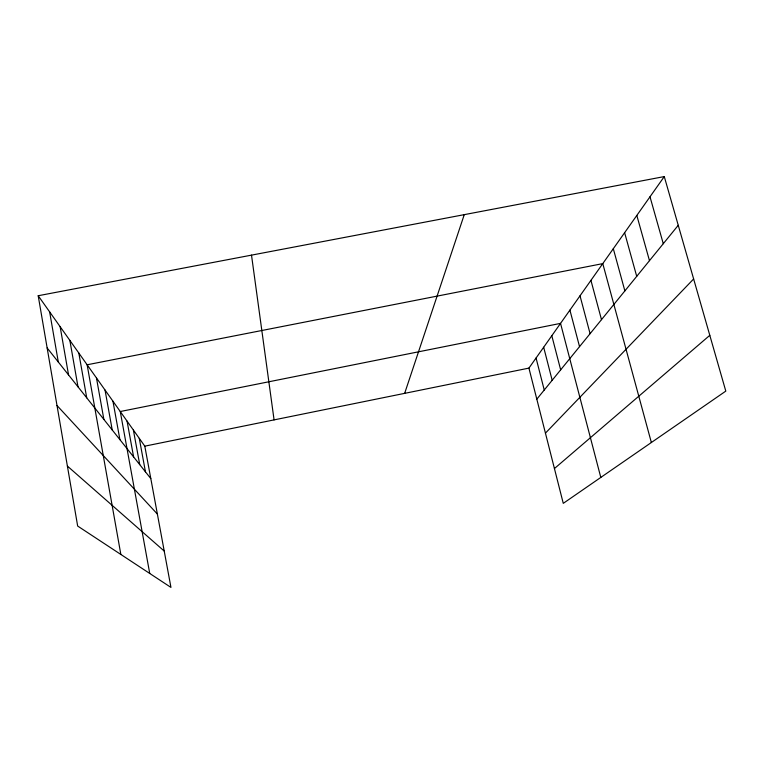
<?xml version="1.0" encoding="UTF-8"?>
<svg xmlns="http://www.w3.org/2000/svg" width="764" height="764" viewBox="0 0 764 764"><rect width="100%" height="100%" fill="white"/><g stroke="black" fill="none" stroke-linecap="round" stroke-linejoin="round"><path stroke-width="1.15" d="M404.653 393.355L464.264 214.646M528.927 368.105L664.279 176.579L725.8 391.111L563.269 503.352L528.927 368.105L144.807 446.157L38.2 295.735L664.279 176.579M536.815 399.161L678.251 225.294M545.439 433.131L693.636 278.956M554.435 468.552L709.804 335.329M67.385 466.069L164.222 551.054M57.014 405.531L157.374 514.057M47.148 347.954L150.804 478.579M650.002 196.787L663.276 243.697M636.823 215.438L649.476 260.658M624.627 232.695L636.718 276.348M613.311 248.711L624.876 290.903M651.358 442.518L602.777 263.618L87.134 364.781L120.846 554.454M590.935 280.369L601.488 319.648M580.019 295.821L590.085 333.667M569.915 310.117L579.542 346.636M600.8 477.433L560.537 323.382L120.263 411.529L149.734 573.458M551.809 335.73L560.661 369.852M543.672 347.248L552.171 380.281M536.061 358.01L544.245 390.022M144.807 446.157L170.955 587.42L77.661 526.043L38.2 295.735M139.287 438.374L145.456 471.837M133.385 430.046L139.736 464.627M127.063 421.117L133.605 456.901M112.948 401.205L119.9 439.634M105.031 390.041L112.222 429.951M96.465 377.941L103.885 419.455M78.816 353.044L86.724 397.824M69.849 340.381L77.995 386.823M60.146 326.706L68.55 374.923M49.641 311.874L58.303 362.012M251.509 255.138L274.075 419.885"/></g></svg>
